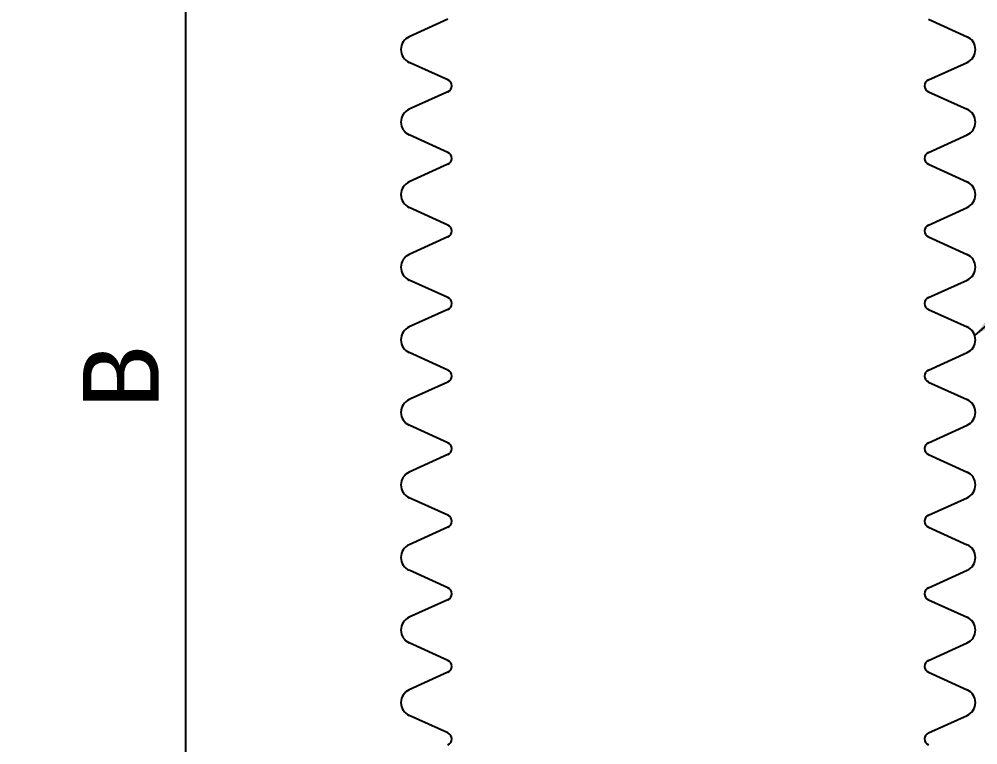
# Model space of a CAD drawing. Header units: millimetres. Extents: x 11802 to 19889, y -472 to 9054.
# Drawn here: x 12542.2 to 12984.5, y 7089.2 to 7424.2 of the extents above; entities that cross this region are included whole.
import ezdxf

# ---------------------------------------------------------------- set-up
doc = ezdxf.new("R2010")
doc.units = ezdxf.units.MM
doc.header["$LTSCALE"] = 307.34
doc.header["$PDMODE"] = 3
doc.header["$PDSIZE"] = 8
doc.layers.get('0').update_dxf_attribs({"linetype": 'CONTINUOUS'})
doc.layers.get('Defpoints').update_dxf_attribs({"linetype": 'CONTINUOUS'})
doc.styles.get("Standard").update_dxf_attribs({"font": 'calibri.ttf'})
doc.dimstyles.new('DIMSTYLE_1', dxfattribs={"dimtxt": 35, "dimasz": 35, "dimexe": 1.5, "dimexo": 1, "dimgap": 0.875, "dimtad": 1, "dimdsep": 46, "dimtxsty": 'Standard', "dimblk": '_FILLED', "dimblk1": '_FILLED', "dimblk2": '_FILLED', "dimcen": 0.09, "dimazin": 2, "dimtp": 0.01, "dimtm": 0.01, "dimtfac": 1, "dimtofl": 0, "dimtmove": 0, "dimatfit": 3, "dimldrblk": '_FILLED', "dimfxl": 1, "dimtolj": 1, "dimarcsym": 0})
doc.dimstyles.get("Standard").update_dxf_attribs({"dimtxt": 35, "dimasz": 35, "dimexe": 1.5, "dimexo": 1, "dimtad": 1, "dimdsep": 46, "dimtxsty": 'Standard', "dimblk": '_FILLED', "dimblk1": '_FILLED', "dimblk2": '_FILLED', "dimcen": 0.09, "dimazin": 2, "dimtol": 1, "dimtp": 0.01, "dimtm": 0.01, "dimtfac": 1, "dimtofl": 0, "dimtmove": 0, "dimatfit": 3, "dimldrblk": '_FILLED', "dimfxl": 1, "dimtolj": 1, "dimarcsym": 0})

# ---------------------------------------------------------------- blocks, each defined once
blk = doc.blocks.new('_FILLED')
at = {"color": 0, "linetype": 'ByBlock'}
blk.add_solid([(0, 0), (-1, 0.214), (-1, -0.214)], dxfattribs=at)
blk = doc.blocks.new('*D785')
at = {"color": 0, "linetype": 'Continuous', "lineweight": -2}
for p, q in [((12802.23, 7509.42), (12617.66, 7509.42)), ((12619.16, 7044.42), (12619.16, 7474.42)), ((12802.23, 7009.42), (12617.66, 7009.42))]:
    blk.add_line(p, q, dxfattribs=at)
at = {"layer": 'Defpoints', "color": 0}
for p in [(12619.16, 7509.42), (12803.23, 7509.42), (12803.23, 7009.42)]:
    blk.add_point(p, dxfattribs=at)
at = {"color": 0, "linetype": 'ByBlock', "lineweight": -2, "xscale": 35, "yscale": 35, "zscale": 35}
for p, rotation in [((12619.16, 7509.42), 90), ((12619.16, 7009.42), 270)]:
    blk.add_blockref('_FILLED', p, dxfattribs=dict(at, rotation=rotation))
at = {"color": 0, "insert": (12571.62, 7259.08), "char_height": 35, "attachment_point": 2, "rotation": 90, "line_spacing_factor": 0.9}
blk.add_mtext('\\A1;B', dxfattribs=at)
blk = doc.blocks.new('*D789')
at = {"color": 0, "linetype": 'Continuous', "lineweight": -2}
for p, q in [((12841.83, 7799.92), (12420.68, 7799.92)), ((12422.18, 6274.92), (12422.18, 7764.92)), ((12287.83, 6239.92), (12423.68, 6239.92))]:
    blk.add_line(p, q, dxfattribs=at)
at = {"layer": 'Defpoints', "color": 0}
for p in [(12422.18, 7799.92), (12842.83, 7799.92), (12286.83, 6239.92)]:
    blk.add_point(p, dxfattribs=at)
at = {"color": 0, "linetype": 'ByBlock', "lineweight": -2, "xscale": 35, "yscale": 35, "zscale": 35}
for p, rotation in [((12422.18, 7799.92), 90), ((12422.18, 6239.92), 270)]:
    blk.add_blockref('_FILLED', p, dxfattribs=dict(at, rotation=rotation))
at = {"color": 0, "insert": (12374.64, 7011.81), "char_height": 35, "attachment_point": 2, "rotation": 90, "line_spacing_factor": 0.9}
blk.add_mtext('\\A1;G', dxfattribs=at)

msp = doc.modelspace()

# ---------------------------------------------------------------- linework, layer by layer
at = {"color": 0, "linetype": 'Continuous'}
for p, q in [((12740.05573, 7424.1887), (12722.17309, 7416.09318)), ((12961.70509, 7424.1887), (12979.58773, 7416.09318)), ((12740.05573, 7396.15469), (12722.17309, 7404.25021)), ((12961.70509, 7396.15469), (12979.58773, 7404.25021)), ((12740.05573, 7390.6887), (12722.17309, 7382.59318)), ((12961.70509, 7390.6887), (12979.58773, 7382.59318)), ((12740.05573, 7362.65469), (12722.17309, 7370.75021)), ((12961.70509, 7362.65469), (12979.58773, 7370.75021)), ((12740.05573, 7357.1887), (12722.17309, 7349.09318)), ((12961.70509, 7357.1887), (12979.58773, 7349.09318)), ((12740.05573, 7329.15469), (12722.17309, 7337.25021)), ((12961.70509, 7329.15469), (12979.58773, 7337.25021)), ((12740.05573, 7323.6887), (12722.17309, 7315.59318)), ((12961.70509, 7323.6887), (12979.58773, 7315.59318)), ((12740.05573, 7295.65469), (12722.17309, 7303.75021)), ((12961.70509, 7295.65469), (12979.58773, 7303.75021)), ((12740.05573, 7290.1887), (12722.17309, 7282.09318)), ((12961.70509, 7290.1887), (12979.58773, 7282.09318)), ((12740.05573, 7262.15469), (12722.17309, 7270.25021)), ((12961.70509, 7262.15469), (12979.58773, 7270.25021)), ((12740.05573, 7256.6887), (12722.17309, 7248.59318)), ((12961.70509, 7256.6887), (12979.58773, 7248.59318)), ((12740.05573, 7228.65469), (12722.17309, 7236.75021)), ((12961.70509, 7228.65469), (12979.58773, 7236.75021)), ((12740.05573, 7223.1887), (12722.17309, 7215.09318)), ((12961.70509, 7223.1887), (12979.58773, 7215.09318)), ((12740.05573, 7195.15469), (12722.17309, 7203.25021)), ((12961.70509, 7195.15469), (12979.58773, 7203.25021)), ((12740.05573, 7189.6887), (12722.17309, 7181.59318)), ((12961.70509, 7189.6887), (12979.58773, 7181.59318)), ((12740.05573, 7161.65469), (12722.17309, 7169.75021)), ((12961.70509, 7161.65469), (12979.58773, 7169.75021)), ((12740.05573, 7156.1887), (12722.17309, 7148.09318)), ((12961.70509, 7156.1887), (12979.58773, 7148.09318)), ((12740.05573, 7128.15469), (12722.17309, 7136.25021)), ((12961.70509, 7128.15469), (12979.58773, 7136.25021)), ((12740.05573, 7122.6887), (12722.17309, 7114.59318)), ((12961.70509, 7122.6887), (12979.58773, 7114.59318)), ((12740.05573, 7094.65469), (12722.17309, 7102.75021)), ((12961.70509, 7094.65469), (12979.58773, 7102.75021))]:
    msp.add_line(p, q, dxfattribs=at)
for centre, radius, start, end in [((12724.85376, 7410.1717), 6.5, 114.3563913, 245.6436087), ((12976.90706, 7410.1717), 6.5, 294.3563913, 65.6436087), ((12738.8185, 7393.4217), 3, 294.3563913, 65.6436087), ((12962.94232, 7393.4217), 3, 114.3563913, 245.6436087), ((12724.85376, 7376.6717), 6.5, 114.3563913, 245.6436087), ((12976.90706, 7376.6717), 6.5, 294.3563913, 65.6436087), ((12738.8185, 7359.9217), 3, 294.3563913, 65.6436087), ((12962.94232, 7359.9217), 3, 114.3563913, 245.6436087), ((12724.85376, 7343.1717), 6.5, 114.3563913, 245.6436087), ((12976.90706, 7343.1717), 6.5, 294.3563913, 65.6436087), ((12738.8185, 7326.4217), 3, 294.3563913, 65.6436087), ((12962.94232, 7326.4217), 3, 114.3563913, 245.6436087), ((12724.85376, 7309.6717), 6.5, 114.3563913, 245.6436087), ((12976.90706, 7309.6717), 6.5, 294.3563913, 65.6436087), ((12738.8185, 7292.9217), 3, 294.3563913, 65.6436087), ((12962.94232, 7292.9217), 3, 114.3563913, 245.6436087), ((12724.85376, 7276.1717), 6.5, 114.3563913, 245.6436087), ((12976.90706, 7276.1717), 6.5, 294.3563913, 65.6436087), ((12738.8185, 7259.4217), 3, 294.3563913, 65.6436087), ((12962.94232, 7259.4217), 3, 114.3563913, 245.6436087), ((12724.85376, 7242.6717), 6.5, 114.3563913, 245.6436087), ((12976.90706, 7242.6717), 6.5, 294.3563913, 65.6436087), ((12738.8185, 7225.9217), 3, 294.3563913, 65.6436087), ((12962.94232, 7225.9217), 3, 114.3563913, 245.6436087), ((12724.85376, 7209.1717), 6.5, 114.3563913, 245.6436087), ((12976.90706, 7209.1717), 6.5, 294.3563913, 65.6436087), ((12738.8185, 7192.4217), 3, 294.3563913, 65.6436087), ((12962.94232, 7192.4217), 3, 114.3563913, 245.6436087), ((12724.85376, 7175.6717), 6.5, 114.3563913, 245.6436087), ((12976.90706, 7175.6717), 6.5, 294.3563913, 65.6436087), ((12738.8185, 7158.9217), 3, 294.3563913, 65.6436087), ((12962.94232, 7158.9217), 3, 114.3563913, 245.6436087), ((12724.85376, 7142.1717), 6.5, 114.3563913, 245.6436087), ((12976.90706, 7142.1717), 6.5, 294.3563913, 65.6436087), ((12738.8185, 7125.4217), 3, 294.3563913, 65.6436087), ((12962.94232, 7125.4217), 3, 114.3563913, 245.6436087), ((12724.85376, 7108.6717), 6.5, 114.3563913, 245.6436087), ((12976.90706, 7108.6717), 6.5, 294.3563913, 65.6436087), ((12738.8185, 7091.9217), 3, 294.3563913, 65.6436087), ((12962.94232, 7091.9217), 3, 114.3563913, 245.6436087)]:
    msp.add_arc(centre, radius, start, end, dxfattribs=at)

# ---------------------------------------------------------------- dimensions: what is measured, and where the dimension line sits
for base, p1, p2, text, picture, middle in [((12422.18084, 7799.9217), (12286.83201, 6239.9217), (12842.83201, 7799.9217), 'G', '*D789', (12422.18084, 7011.81253)), ((12619.15863, 7509.4217), (12803.2301, 7009.4217), (12803.2301, 7509.4217), 'B', '*D785', (12619.15863, 7259.08124))]:
    dim = msp.add_linear_dim(base=base, p1=p1, p2=p2, angle=90, text=text, dimstyle='DIMSTYLE_1', dxfattribs=at)
    dim.commit()
    dim.dimension.update_dxf_attribs({"geometry": picture, "text_midpoint": middle, "dimtype": 160})

# ---------------------------------------------------------------- leaders
msp.add_leader([(12983.10067, 7278.1438), (13050.8383, 7336.71762), (13110.8383, 7336.71762)], dimstyle='Standard', override={"dimtad": 0}, dxfattribs=at)

doc.saveas('drawing.dxf')
